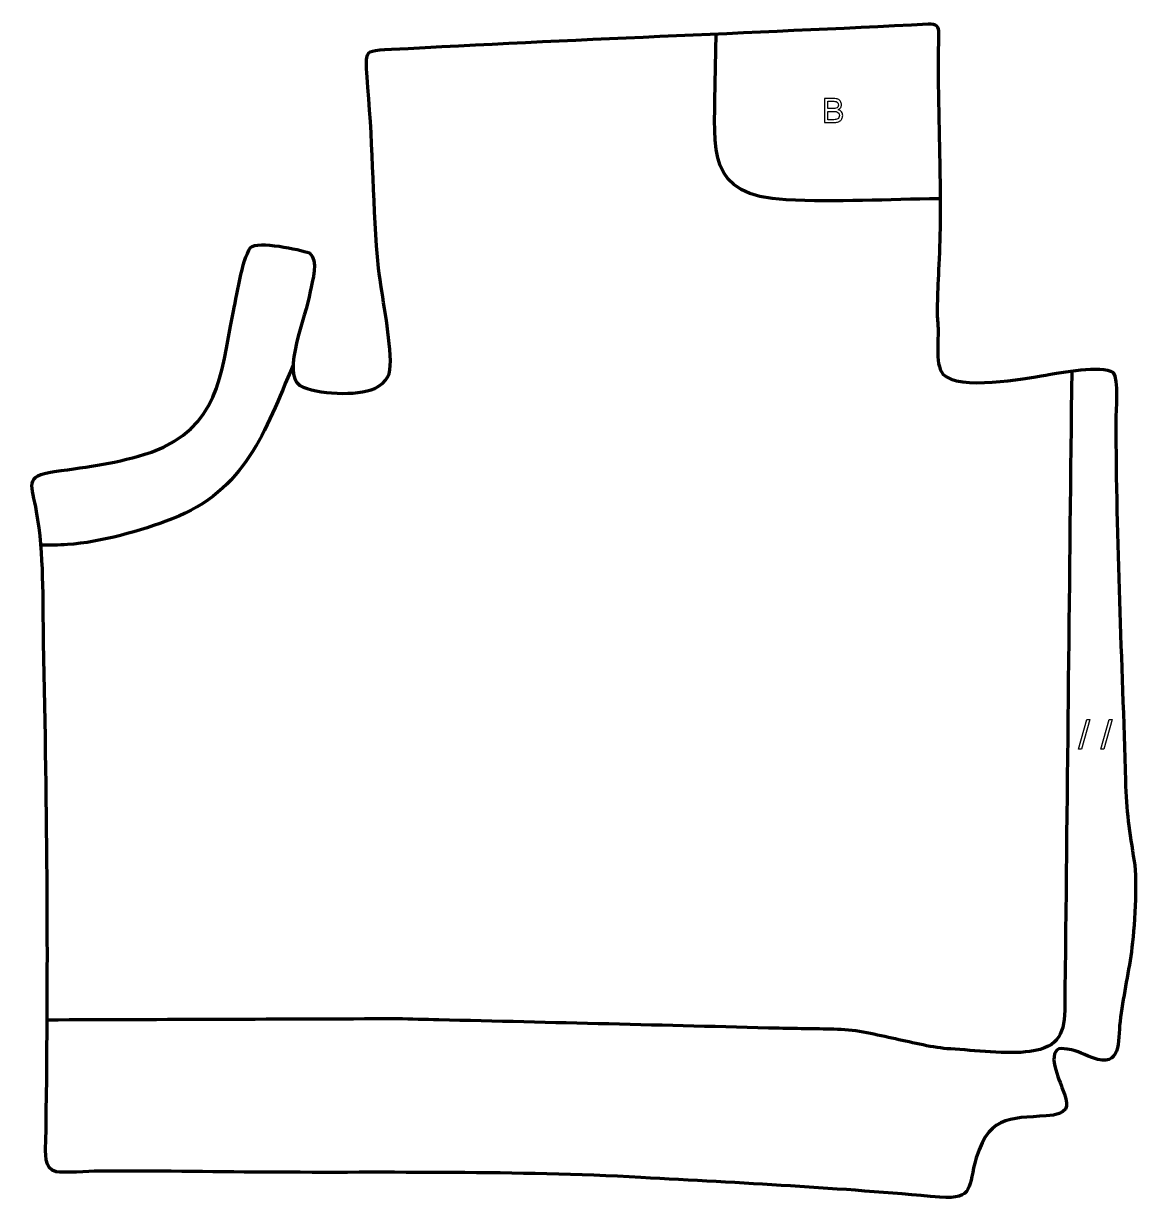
# Model space of a CAD drawing. Header units: millimetres. Extents: x -879 to -153, y 45 to 812.
import ezdxf

# ---------------------------------------------------------------- set-up
doc = ezdxf.new("R2010")
doc.units = ezdxf.units.MM
doc.header["$MEASUREMENT"] = 0
doc.layers.add('layer 2', color=7, linetype='Continuous')
doc.layers.add('layer 3', color=7, linetype='Continuous')

msp = doc.modelspace()

# ---------------------------------------------------------------- linework, layer by layer
at = {"layer": 'layer 2', "color": 142, "lineweight": 158}
for points, knots in [([(-282.0176, 697.9955), (-314.5985, 697.6785), (-349.2797, 695.6647), (-381.6097, 697.3061), (-381.6097, 697.3061), (-434.1111, 699.9714), (-428.1496, 729.5493), (-427.9493, 771.2823), (-427.9493, 771.2823), (-427.9493, 771.2823), (-427.9454, 772.7909), (-427.9454, 772.7909), (-427.9454, 772.7909), (-427.9454, 772.7909), (-427.286, 805.6575), (-427.286, 805.6575)], [0, 0, 0, 0, 0.2, 0.2, 0.2, 0.2, 0.4, 0.4, 0.4, 0.4, 0.6, 0.6, 0.6, 0.6, 1, 1, 1, 1]), ([(-703.1383, 589.4996), (-721.6438, 546.0134), (-734.2479, 507.7745), (-782.1037, 489.1479), (-782.1037, 489.1479), (-802.8832, 481.2612), (-828.0626, 474.0394), (-850.24, 472.4162), (-850.24, 472.4162), (-856.0325, 472.0756), (-861.8052, 472.0313), (-867.6053, 472.0405)], [0, 0, 0, 0, 0.25, 0.25, 0.25, 0.25, 0.5, 0.5, 0.5, 0.5, 1, 1, 1, 1]), ([(-195.3596, 585.658), (-196.9332, 451.2192), (-198.33, 316.7947), (-199.7665, 182.3555), (-199.7665, 182.3555), (-199.8037, 178.8757), (-199.8435, 175.396), (-199.8851, 171.9163), (-199.8851, 171.9163), (-200.1046, 153.7421), (-202.8074, 144.6329), (-222.674, 141.7388), (-222.674, 141.7388), (-237.318, 139.6056), (-259.0435, 142.4874), (-274.3209, 143.3815), (-274.3209, 143.3815), (-285.9009, 144.0158), (-298.8498, 147.4481), (-310.2704, 149.8974), (-310.2704, 149.8974), (-322.7484, 152.5393), (-335.2252, 155.8501), (-348.0267, 156.1693), (-348.0267, 156.1693), (-360.7333, 156.4862), (-373.4962, 156.5275), (-386.2661, 156.8577), (-386.2661, 156.8577), (-460.2414, 158.7706), (-534.219, 160.5898), (-608.1978, 162.365), (-608.1978, 162.365), (-617.1713, 162.5803), (-626.1447, 162.7955), (-635.1181, 163.0108), (-635.1181, 163.0108), (-711.2553, 162.7443), (-787.3925, 162.4779), (-863.5297, 162.2116)], [0, 0, 0, 0, 0.09090909, 0.09090909, 0.09090909, 0.09090909, 0.18181818, 0.18181818, 0.18181818, 0.18181818, 0.27272727, 0.27272727, 0.27272727, 0.27272727, 0.36363636, 0.36363636, 0.36363636, 0.36363636, 0.45454545, 0.45454545, 0.45454545, 0.45454545, 0.54545455, 0.54545455, 0.54545455, 0.54545455, 0.63636364, 0.63636364, 0.63636364, 0.63636364, 0.72727273, 0.72727273, 0.72727273, 0.72727273, 0.81818182, 0.81818182, 0.81818182, 0.81818182, 1, 1, 1, 1])]:
    msp.add_open_spline(points, degree=3, knots=knots, dxfattribs=at)
at = {"layer": 'layer 2', "color": 142}
for points, knots in [([(-356.5873, 747.7872), (-356.5873, 747.7872), (-356.5873, 763.4617), (-356.5873, 763.4617), (-356.5873, 763.4617), (-356.5873, 763.4617), (-350.7057, 763.4617), (-350.7057, 763.4617), (-350.7057, 763.4617), (-349.509, 763.4617), (-348.5494, 763.3048), (-347.8233, 762.9873), (-347.8233, 762.9873), (-347.1009, 762.6699), (-346.5354, 762.181), (-346.1267, 761.5206), (-346.1267, 761.5206), (-345.7144, 760.8638), (-345.5101, 760.1743), (-345.5101, 759.4518), (-345.5101, 759.4518), (-345.5101, 758.7841), (-345.6925, 758.1529), (-346.0537, 757.5618), (-346.0537, 757.5618), (-346.415, 756.9708), (-346.9623, 756.4928), (-347.6956, 756.1279), (-347.6956, 756.1279), (-346.747, 755.8506), (-346.0173, 755.3763), (-345.5101, 754.705), (-345.5101, 754.705), (-344.9993, 754.0373), (-344.7439, 753.2455), (-344.7439, 752.3334), (-344.7439, 752.3334), (-344.7439, 751.5964), (-344.9008, 750.9141), (-345.2109, 750.2829), (-345.2109, 750.2829), (-345.5211, 749.6516), (-345.9042, 749.1664), (-346.3602, 748.8234), (-346.3602, 748.8234), (-346.8163, 748.4841), (-347.3891, 748.225), (-348.0751, 748.0499), (-348.0751, 748.0499), (-348.7647, 747.8748), (-349.6075, 747.7872), (-350.6072, 747.7872), (-350.6072, 747.7872), (-350.6072, 747.7872), (-356.5873, 747.7872), (-356.5873, 747.7872)], [0, 0, 0, 0, 0.06666667, 0.06666667, 0.06666667, 0.06666667, 0.13333333, 0.13333333, 0.13333333, 0.13333333, 0.2, 0.2, 0.2, 0.2, 0.26666667, 0.26666667, 0.26666667, 0.26666667, 0.33333333, 0.33333333, 0.33333333, 0.33333333, 0.4, 0.4, 0.4, 0.4, 0.46666667, 0.46666667, 0.46666667, 0.46666667, 0.53333333, 0.53333333, 0.53333333, 0.53333333, 0.6, 0.6, 0.6, 0.6, 0.66666667, 0.66666667, 0.66666667, 0.66666667, 0.73333333, 0.73333333, 0.73333333, 0.73333333, 0.8, 0.8, 0.8, 0.8, 0.86666667, 0.86666667, 0.86666667, 0.86666667, 1, 1, 1, 1]), ([(-354.5076, 756.8723), (-354.5076, 756.8723), (-351.118, 756.8723), (-351.118, 756.8723), (-351.118, 756.8723), (-350.1986, 756.8723), (-349.5382, 756.9343), (-349.1405, 757.0547), (-349.1405, 757.0547), (-348.6114, 757.2116), (-348.2137, 757.4743), (-347.9474, 757.8391), (-347.9474, 757.8391), (-347.681, 758.204), (-347.546, 758.6601), (-347.546, 759.211), (-347.546, 759.211), (-347.546, 759.7328), (-347.6701, 760.1925), (-347.9218, 760.5865), (-347.9218, 760.5865), (-348.1699, 760.9842), (-348.5275, 761.2579), (-348.9909, 761.4038), (-348.9909, 761.4038), (-349.4543, 761.5498), (-350.2497, 761.6228), (-351.3734, 761.6228), (-351.3734, 761.6228), (-351.3734, 761.6228), (-354.5076, 761.6228), (-354.5076, 761.6228), (-354.5076, 761.6228), (-354.5076, 761.6228), (-354.5076, 756.8723), (-354.5076, 756.8723)], [0, 0, 0, 0, 0.1, 0.1, 0.1, 0.1, 0.2, 0.2, 0.2, 0.2, 0.3, 0.3, 0.3, 0.3, 0.4, 0.4, 0.4, 0.4, 0.5, 0.5, 0.5, 0.5, 0.6, 0.6, 0.6, 0.6, 0.7, 0.7, 0.7, 0.7, 0.8, 0.8, 0.8, 0.8, 1, 1, 1, 1]), ([(-354.5076, 749.6261), (-354.5076, 749.6261), (-350.6036, 749.6261), (-350.6036, 749.6261), (-350.6036, 749.6261), (-349.9322, 749.6261), (-349.4616, 749.6516), (-349.1879, 749.7027), (-349.1879, 749.7027), (-348.7136, 749.7866), (-348.3122, 749.9289), (-347.9912, 750.1296), (-347.9912, 750.1296), (-347.6701, 750.3303), (-347.4074, 750.6222), (-347.1994, 751.0053), (-347.1994, 751.0053), (-346.9914, 751.3884), (-346.8893, 751.8299), (-346.8893, 752.3297), (-346.8893, 752.3297), (-346.8893, 752.9172), (-347.0389, 753.4243), (-347.3417, 753.8585), (-347.3417, 753.8585), (-347.6409, 754.2927), (-348.0568, 754.5955), (-348.5895, 754.7707), (-348.5895, 754.7707), (-349.1186, 754.9458), (-349.8848, 755.0334), (-350.8809, 755.0334), (-350.8809, 755.0334), (-350.8809, 755.0334), (-354.5076, 755.0334), (-354.5076, 755.0334), (-354.5076, 755.0334), (-354.5076, 755.0334), (-354.5076, 749.6261), (-354.5076, 749.6261)], [0, 0, 0, 0, 0.09090909, 0.09090909, 0.09090909, 0.09090909, 0.18181818, 0.18181818, 0.18181818, 0.18181818, 0.27272727, 0.27272727, 0.27272727, 0.27272727, 0.36363636, 0.36363636, 0.36363636, 0.36363636, 0.45454545, 0.45454545, 0.45454545, 0.45454545, 0.54545455, 0.54545455, 0.54545455, 0.54545455, 0.63636364, 0.63636364, 0.63636364, 0.63636364, 0.72727273, 0.72727273, 0.72727273, 0.72727273, 0.81818182, 0.81818182, 0.81818182, 0.81818182, 1, 1, 1, 1]), ([(-189.0849, 338.9936), (-189.0849, 338.9936), (-183.6574, 358.3962), (-183.6574, 358.3962), (-183.6574, 358.3962), (-183.6574, 358.3962), (-185.5015, 358.3962), (-185.5015, 358.3962), (-185.5015, 358.3962), (-185.5015, 358.3962), (-190.929, 338.9936), (-190.929, 338.9936), (-190.929, 338.9936), (-190.929, 338.9936), (-189.0849, 338.9936), (-189.0849, 338.9936)], [0, 0, 0, 0, 0.2, 0.2, 0.2, 0.2, 0.4, 0.4, 0.4, 0.4, 0.6, 0.6, 0.6, 0.6, 1, 1, 1, 1]), ([(-174.5155, 338.9936), (-174.5155, 338.9936), (-169.088, 358.3962), (-169.088, 358.3962), (-169.088, 358.3962), (-169.088, 358.3962), (-170.9321, 358.3962), (-170.9321, 358.3962), (-170.9321, 358.3962), (-170.9321, 358.3962), (-176.3596, 338.9936), (-176.3596, 338.9936), (-176.3596, 338.9936), (-176.3596, 338.9936), (-174.5155, 338.9936), (-174.5155, 338.9936)], [0, 0, 0, 0, 0.2, 0.2, 0.2, 0.2, 0.4, 0.4, 0.4, 0.4, 0.6, 0.6, 0.6, 0.6, 1, 1, 1, 1])]:
    msp.add_open_spline(points, degree=3, knots=knots, dxfattribs=at)
at = {"layer": 'layer 3', "color": 242, "lineweight": 158}
msp.add_open_spline([(-638.9929, 795.5812), (-651.4623, 794.8959), (-654.4426, 794.9695), (-655.0928, 790.2173), (-655.0928, 790.2173), (-655.5674, 786.7486), (-655.2182, 780.4921), (-654.3486, 770.5629), (-654.3486, 770.5629), (-650.9186, 731.401), (-651.1855, 691.6196), (-647.4856, 652.776), (-647.4856, 652.776), (-644.9996, 633.4091), (-640.323, 611.617), (-639.7311, 592.3654), (-639.7311, 592.3654), (-639.4597, 583.5393), (-641.4148, 578.7109), (-649.9417, 574.2532), (-649.9417, 574.2532), (-661.5221, 569.237), (-687.5974, 570.328), (-698.7447, 576.2148), (-698.7447, 576.2148), (-710.7922, 584.7583), (-694.7254, 620.6165), (-691.9144, 637.5423), (-691.9144, 637.5423), (-690.7845, 644.3455), (-686.2412, 658.088), (-692.5197, 662.6636), (-692.5197, 662.6636), (-699.0513, 665.0118), (-725.8912, 670.821), (-730.9402, 666.1875), (-730.9402, 666.1875), (-736.654, 657.9645), (-740.014, 633.5356), (-742.4643, 622.4526), (-742.4643, 622.4526), (-750.5652, 582.3158), (-751.4855, 549.0211), (-795.5298, 532.8257), (-795.5298, 532.8257), (-818.7823, 525.1345), (-835.0964, 523.3791), (-858.882, 520.1011), (-858.882, 520.1011), (-878.9499, 517.3355), (-873.4687, 511.0504), (-870.3918, 493.9647), (-870.3918, 493.9647), (-865.4059, 465.7313), (-866.4413, 436.9863), (-865.8464, 408.4306), (-865.8464, 408.4306), (-863.5591, 298.6561), (-862.4846, 192.3359), (-864.4534, 82.3569), (-864.4534, 82.3569), (-864.5636, 76.2005), (-865.8086, 64.6852), (-857.6455, 63.2294), (-857.6455, 63.2294), (-852.7753, 62.3608), (-836.4276, 63.5692), (-830.0728, 63.6352), (-830.0728, 63.6352), (-794.0606, 63.9799), (-757.567, 63.1331), (-721.4683, 62.9541), (-721.4683, 62.9541), (-639.5311, 62.5528), (-558.0843, 63.9993), (-476.2744, 59.5106), (-476.2744, 59.5106), (-410.5885, 55.9066), (-346.8655, 52.7138), (-281.3592, 46.5935), (-281.3592, 46.5935), (-258.5352, 45.166), (-263.3364, 53.4738), (-257.6037, 72.3215), (-257.6037, 72.3215), (-248.4675, 102.4612), (-232.5686, 97.3788), (-207.3386, 100.1762), (-207.3386, 100.1762), (-195.888, 102.5804), (-197.9869, 107.8281), (-201.2929, 117.0939), (-201.2929, 117.0939), (-203.2117, 122.4718), (-212.5698, 142.734), (-202.0555, 143.7661), (-202.0555, 143.7661), (-191.0172, 142.5448), (-190.7367, 140.8871), (-181.5961, 137.583), (-181.5961, 137.583), (-162.624, 130.7251), (-165.4664, 148.2891), (-163.88, 161.2216), (-163.88, 161.2216), (-161.9346, 176.7017), (-158.676, 191.5217), (-156.4686, 206.7443), (-156.4686, 206.7443), (-154.3483, 221.366), (-152.5035, 252.4468), (-154.6548, 265.887), (-154.6548, 265.887), (-157.7289, 285.0167), (-159.8524, 298.7778), (-160.3521, 318.3657), (-160.3521, 318.3657), (-162.4861, 396.6527), (-166.5138, 474.9643), (-166.6265, 553.2874), (-166.6265, 553.2874), (-166.5516, 559.4938), (-164.7714, 580.521), (-168.4426, 584.6309), (-168.4426, 584.6309), (-176.0221, 589.8318), (-202.3949, 584.5465), (-212.2828, 582.9838), (-212.2828, 582.9838), (-226.5461, 580.7297), (-268.8688, 572.6152), (-279.3423, 583.7055), (-279.3423, 583.7055), (-285.1484, 590.7451), (-281.6053, 608.1143), (-282.7512, 617.2587), (-282.7512, 617.2587), (-283.4693, 622.9887), (-282.9781, 637.0678), (-282.0336, 655.1786), (-282.0336, 655.1786), (-280.9455, 676.0456), (-281.0241, 697.3983), (-281.3639, 716.5619), (-281.3639, 716.5619), (-281.8407, 743.4522), (-282.9688, 777.69), (-282.214, 805.6081), (-282.214, 805.6081), (-282.0725, 810.8418), (-283.7834, 812.3718), (-288.9742, 812.1087), (-288.9742, 812.1087), (-405.7795, 806.187), (-522.2803, 801.996), (-638.9929, 795.5812)], degree=3, knots=[0, 0, 0, 0, 0.025, 0.025, 0.025, 0.025, 0.05, 0.05, 0.05, 0.05, 0.075, 0.075, 0.075, 0.075, 0.1, 0.1, 0.1, 0.1, 0.125, 0.125, 0.125, 0.125, 0.15, 0.15, 0.15, 0.15, 0.175, 0.175, 0.175, 0.175, 0.2, 0.2, 0.2, 0.2, 0.225, 0.225, 0.225, 0.225, 0.25, 0.25, 0.25, 0.25, 0.275, 0.275, 0.275, 0.275, 0.3, 0.3, 0.3, 0.3, 0.325, 0.325, 0.325, 0.325, 0.35, 0.35, 0.35, 0.35, 0.375, 0.375, 0.375, 0.375, 0.4, 0.4, 0.4, 0.4, 0.425, 0.425, 0.425, 0.425, 0.45, 0.45, 0.45, 0.45, 0.475, 0.475, 0.475, 0.475, 0.5, 0.5, 0.5, 0.5, 0.525, 0.525, 0.525, 0.525, 0.55, 0.55, 0.55, 0.55, 0.575, 0.575, 0.575, 0.575, 0.6, 0.6, 0.6, 0.6, 0.625, 0.625, 0.625, 0.625, 0.65, 0.65, 0.65, 0.65, 0.675, 0.675, 0.675, 0.675, 0.7, 0.7, 0.7, 0.7, 0.725, 0.725, 0.725, 0.725, 0.75, 0.75, 0.75, 0.75, 0.775, 0.775, 0.775, 0.775, 0.8, 0.8, 0.8, 0.8, 0.825, 0.825, 0.825, 0.825, 0.85, 0.85, 0.85, 0.85, 0.875, 0.875, 0.875, 0.875, 0.9, 0.9, 0.9, 0.9, 0.925, 0.925, 0.925, 0.925, 0.95, 0.95, 0.95, 0.95, 1, 1, 1, 1], dxfattribs=at)

doc.saveas('drawing.dxf')
